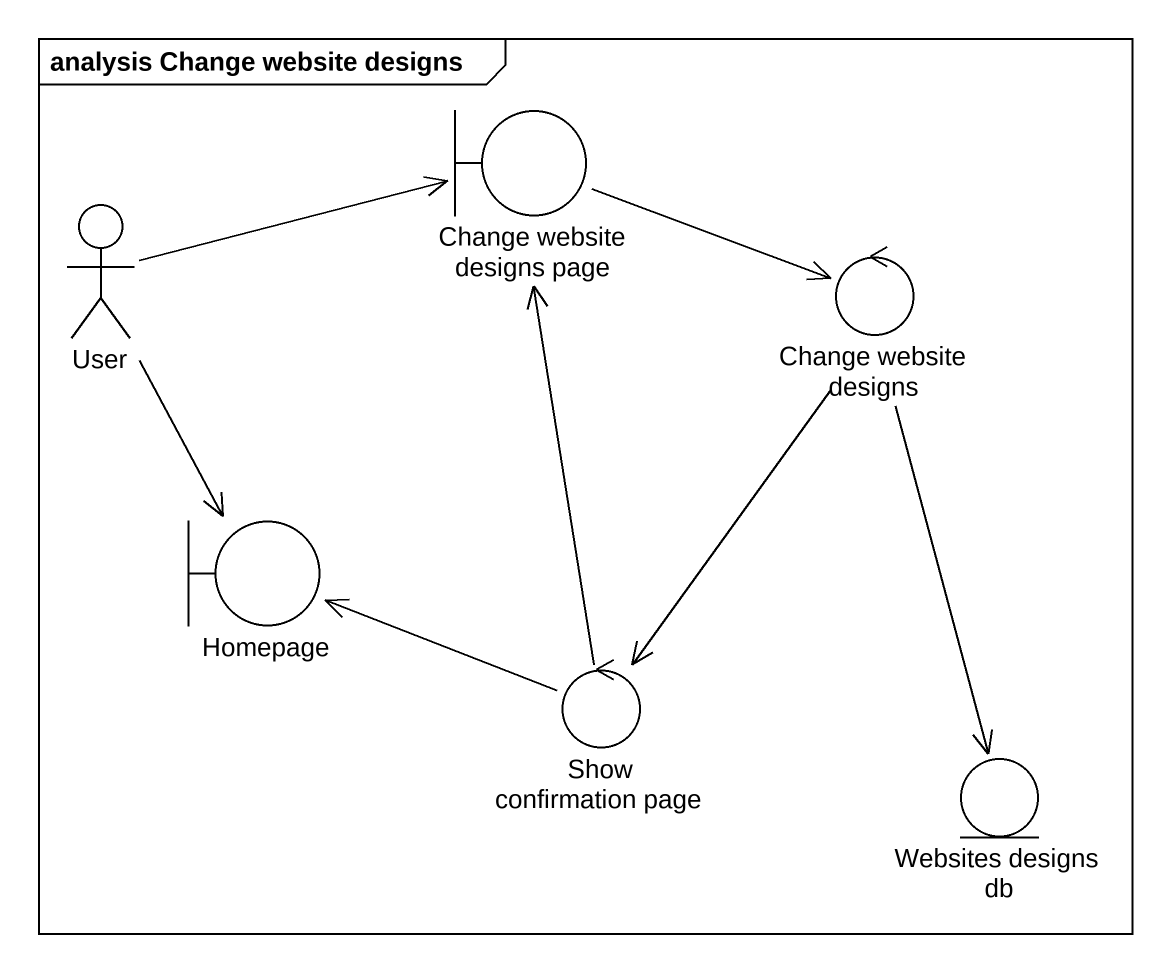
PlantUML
@startuml
mainframe analysis Change website designs
boundary "Change website designs page" as Change_website_designs_page
actor User
control "Change website designs" as Change_website_designs
boundary Homepage
control "Show confirmation page" as Show_confirmation_page
entity "Websites designs db" as Websites_designs_db
Change_website_designs_page -right-> Change_website_designs
User -right-> Change_website_designs_page
User --> Homepage
Change_website_designs --> Show_confirmation_page
Change_website_designs --> Websites_designs_db
Show_confirmation_page -up-> Change_website_designs_page
Show_confirmation_page -left-> Homepage
@enduml
